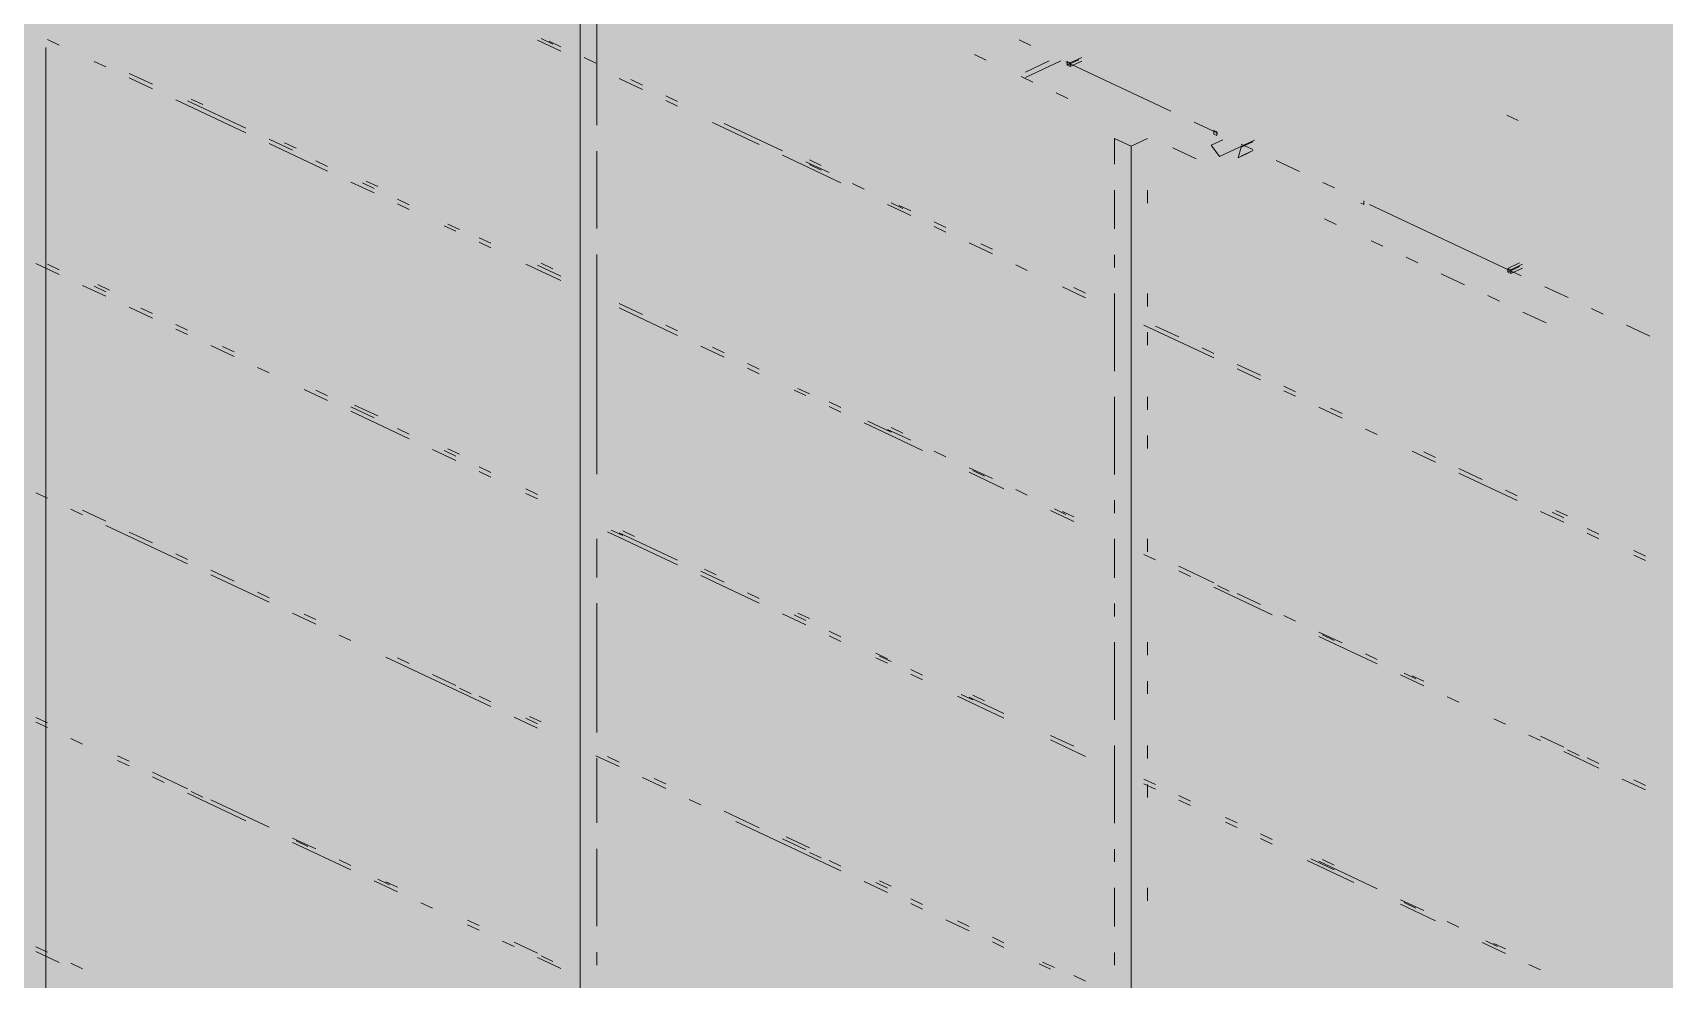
# Paper-space layout '03 3D Building and Roof' of a CAD drawing. Header units: millimetres. Extents: x 5 to 415, y 5 to 292.
# Drawn here: x 207.76 to 215.16, y 223 to 227.29 of the extents above; entities that cross this region are included whole.
import ezdxf

# ---------------------------------------------------------------- set-up
doc = ezdxf.new("R2010")
doc.units = ezdxf.units.MM
doc.layers.add('EXISTING', color=7, linetype='Continuous')
doc.layers.add('IMAGES', color=7, linetype='Continuous')

# ---------------------------------------------------------------- blocks, each defined once
blk = doc.blocks.new('SHEET_03')
at = {"layer": 'EXISTING', "color": 250, "lineweight": 9}
for p, q in [((210.242, 227.9501), (210.242, 211.2986)), ((210.317, 226.8713), (210.317, 227.8681)), ((207.8245, 227.2601), (207.8775, 227.2352)), ((210.0482, 227.2568), (210.1541, 227.2071)), ((210.0648, 227.2647), (210.1178, 227.2398)), ((210.1011, 227.2528), (210.1541, 227.2279)), ((212.2875, 227.2339), (212.2345, 227.2588)), ((207.8166, 222.182), (207.8166, 227.2244)), ((210.26, 227.1782), (210.3129, 227.1534)), ((212.0851, 227.167), (212.0321, 227.1919)), ((212.4656, 227.1544), (212.5185, 227.1793)), ((208.0363, 227.1606), (208.0892, 227.1358)), ((208.1951, 227.1069), (208.301, 227.0572)), ((212.2639, 227.1129), (212.3705, 227.163)), ((212.2639, 227.0879), (212.4238, 227.163)), ((212.9237, 226.9352), (212.4466, 227.1592)), ((212.4523, 227.1441), (212.5051, 227.1689)), ((212.4523, 227.1607), (212.4523, 227.1441)), ((212.4656, 227.1544), (212.4523, 227.1607)), ((212.4523, 227.1441), (212.4656, 227.1378)), ((212.4656, 227.1378), (212.5185, 227.1626)), ((212.4656, 227.1378), (212.4656, 227.1544)), ((208.1951, 227.0861), (208.301, 227.0364)), ((210.4188, 227.0828), (210.5247, 227.0331)), ((210.4717, 227.0788), (210.5247, 227.054)), ((212.2968, 227.0676), (212.2439, 227.0925)), ((208.4069, 226.9866), (208.7246, 226.8375)), ((208.4598, 226.9826), (208.7246, 226.8583)), ((208.5295, 226.9656), (208.4765, 226.9904)), ((210.6306, 227.0042), (210.6835, 226.9794)), ((210.6306, 226.9834), (210.6835, 226.9586)), ((212.4557, 226.993), (212.4027, 227.0179)), ((210.8423, 226.884), (211.0541, 226.7846)), ((210.8953, 226.88), (211.16, 226.7557)), ((213.1358, 226.8357), (213.0297, 226.8855)), ((214.4477, 226.917), (214.5006, 226.8922)), ((208.8305, 226.8086), (208.9363, 226.7589)), ((212.6673, 226.8115), (212.7424, 226.7763)), ((212.6673, 226.6942), (212.6673, 226.8115)), ((212.7424, 226.7763), (212.8174, 226.8115)), ((213.1067, 226.7805), (213.1599, 226.8055)), ((213.1191, 226.8477), (213.1191, 226.831)), ((213.1324, 226.8414), (213.1191, 226.8477)), ((213.1191, 226.831), (213.1324, 226.8248)), ((213.1324, 226.8248), (213.1324, 226.8414)), ((213.1442, 226.7289), (213.3036, 226.8037)), ((208.8305, 226.7878), (209.0952, 226.6635)), ((208.953, 226.7667), (208.9001, 226.7916)), ((210.317, 226.4023), (210.317, 226.7541)), ((211.16, 226.7349), (211.4247, 226.6106)), ((212.7424, 226.7763), (212.7424, 210.1248)), ((213.0381, 226.7196), (212.9322, 226.7693)), ((213.1067, 226.7805), (213.1442, 226.7289)), ((213.2281, 226.7235), (213.2424, 226.7719)), ((213.2281, 226.7235), (213.2812, 226.7485)), ((213.2948, 226.761), (213.2418, 226.7859)), ((213.2956, 226.7968), (213.2424, 226.7719)), ((213.2437, 226.7321), (213.2968, 226.757)), ((209.0422, 226.7092), (209.0952, 226.6843)), ((211.2659, 226.706), (211.3718, 226.6563)), ((211.3355, 226.6889), (211.2826, 226.7138)), ((211.2826, 226.693), (211.3355, 226.6681)), ((213.5069, 226.6614), (213.4009, 226.7112)), ((209.2011, 226.6138), (209.307, 226.5641)), ((209.254, 226.6098), (209.307, 226.5849)), ((209.3236, 226.5927), (209.2707, 226.6176)), ((211.4777, 226.6065), (211.5306, 226.5817)), ((213.6659, 226.5868), (213.6129, 226.6117)), ((209.4128, 226.5352), (209.4658, 226.5103)), ((209.4128, 226.5144), (209.4658, 226.4895)), ((211.6365, 226.5112), (211.7424, 226.4615)), ((211.6532, 226.519), (211.7061, 226.4941)), ((211.6894, 226.5071), (211.7424, 226.4823)), ((212.6673, 226.4011), (212.6673, 226.577)), ((212.8174, 226.5183), (212.8174, 226.577)), ((213.7858, 226.518), (213.7992, 226.5117)), ((213.7992, 226.5117), (213.7992, 226.5284)), ((214.5142, 226.1885), (213.825, 226.5121)), ((211.8483, 226.4326), (211.9012, 226.4077)), ((213.6734, 226.4214), (213.6204, 226.4462)), ((209.6246, 226.415), (209.6776, 226.3901)), ((209.6413, 226.4228), (209.6942, 226.3979)), ((209.7835, 226.3612), (209.8364, 226.3364)), ((211.8483, 226.4117), (211.9012, 226.3869)), ((209.7835, 226.3404), (209.8364, 226.3155)), ((210.317, 225.2883), (210.317, 226.285)), ((212.0071, 226.3372), (212.113, 226.2875)), ((212.0601, 226.3331), (212.113, 226.3083)), ((212.6673, 226.2252), (212.6673, 226.2838)), ((213.8852, 226.3219), (213.8322, 226.3468)), ((207.7716, 226.2442), (207.8775, 226.1945)), ((207.8245, 226.2402), (207.8775, 226.2153)), ((209.9952, 226.241), (210.1541, 226.1664)), ((210.0482, 226.2369), (210.1541, 226.1872)), ((210.1178, 226.2199), (210.0648, 226.2448)), ((212.2189, 226.2377), (212.2718, 226.2129)), ((214.044, 226.2474), (213.9911, 226.2722)), ((214.5054, 226.2464), (214.4526, 226.2216)), ((214.4526, 226.205), (214.5054, 226.2298)), ((214.4526, 226.2216), (214.4526, 226.205)), ((214.4659, 226.2154), (214.4526, 226.2216)), ((214.4659, 226.2154), (214.5188, 226.2402)), ((214.4659, 226.1987), (214.5188, 226.2235)), ((214.4659, 226.1987), (214.4659, 226.2154)), ((207.9833, 226.1448), (208.0892, 226.0951)), ((208.0363, 226.1407), (208.0892, 226.1159)), ((208.1059, 226.1237), (208.053, 226.1486)), ((212.4307, 226.1383), (212.5366, 226.0886)), ((212.4836, 226.1343), (212.5366, 226.1094)), ((214.2558, 226.1479), (214.1499, 226.1977)), ((214.4526, 226.205), (214.4659, 226.1987)), ((214.7263, 226.089), (214.6202, 226.1388)), ((210.4188, 226.0629), (210.5247, 226.0132)), ((212.6673, 225.7561), (212.6673, 226.1079)), ((212.8174, 226.0493), (212.8174, 226.1079)), ((214.4146, 226.0734), (214.3617, 226.0982)), ((208.1951, 226.0454), (208.301, 225.9956)), ((208.2481, 226.0413), (208.301, 226.0165)), ((210.4188, 226.0421), (210.6835, 225.9178)), ((214.6264, 225.974), (214.5205, 226.0237)), ((214.8853, 226.0143), (214.8323, 226.0392)), ((208.4069, 225.9667), (208.4598, 225.9419)), ((208.4069, 225.9459), (208.4598, 225.9211)), ((210.6306, 225.9635), (210.6835, 225.9387)), ((212.8013, 225.9643), (213.1189, 225.8152)), ((212.8174, 225.8734), (212.8174, 225.932)), ((212.8542, 225.9603), (212.9601, 225.9106)), ((215.0974, 225.9148), (214.9914, 225.9645)), ((208.5657, 225.8714), (208.6716, 225.8216)), ((208.6187, 225.8673), (208.6716, 225.8425)), ((210.7894, 225.8681), (210.8953, 225.8184)), ((210.8423, 225.8641), (210.8953, 225.8392)), ((213.066, 225.8609), (213.1189, 225.836)), ((208.7775, 225.7719), (208.8305, 225.7471)), ((211.0012, 225.7895), (211.0541, 225.7647)), ((211.0012, 225.7687), (211.0541, 225.7439)), ((213.2248, 225.7863), (213.3307, 225.7366)), ((213.2248, 225.7655), (213.3307, 225.7158)), ((208.9893, 225.6725), (209.0952, 225.6228)), ((209.0422, 225.6685), (209.0952, 225.6436)), ((211.2129, 225.6693), (211.2659, 225.6444)), ((211.2296, 225.6771), (211.2826, 225.6523)), ((211.3718, 225.6155), (211.4247, 225.5907)), ((212.6673, 225.2871), (212.6673, 225.6389)), ((212.8174, 225.5802), (212.8174, 225.6389)), ((213.4366, 225.6869), (213.4896, 225.662)), ((213.4366, 225.6661), (213.4896, 225.6412)), ((209.2011, 225.5939), (209.307, 225.5442)), ((209.2011, 225.5731), (209.4658, 225.4488)), ((209.3236, 225.552), (209.2177, 225.6017)), ((211.3718, 225.5947), (211.4247, 225.5699)), ((213.5954, 225.5915), (213.7013, 225.5418)), ((213.6484, 225.5875), (213.7013, 225.5626)), ((209.4128, 225.4945), (209.4658, 225.4696)), ((211.5306, 225.5202), (211.7953, 225.3959)), ((211.5473, 225.528), (211.6532, 225.4783)), ((211.6365, 225.4913), (211.7424, 225.4415)), ((211.7061, 225.4742), (211.6532, 225.4991)), ((213.8072, 225.4921), (213.8602, 225.4672)), ((209.5717, 225.3991), (209.6776, 225.3494)), ((209.6246, 225.3951), (209.6776, 225.3702)), ((209.6942, 225.378), (209.6413, 225.4029)), ((212.8174, 225.4043), (212.8174, 225.463)), ((214.019, 225.3927), (214.1249, 225.3429)), ((209.7835, 225.3205), (209.8364, 225.2956)), ((211.8483, 225.3918), (211.9012, 225.367)), ((214.0719, 225.3886), (214.1249, 225.3638)), ((209.7835, 225.2997), (209.8364, 225.2748)), ((212.0071, 225.3173), (212.113, 225.2676)), ((212.0071, 225.2965), (212.1659, 225.2219)), ((212.0238, 225.3043), (212.0767, 225.2794)), ((214.2308, 225.314), (214.3367, 225.2643)), ((214.2308, 225.2932), (214.4955, 225.1689)), ((207.7716, 225.2035), (207.8245, 225.1786)), ((209.9952, 225.2211), (210.0482, 225.1962)), ((209.9952, 225.2003), (210.0482, 225.1754)), ((212.2189, 225.2178), (212.2718, 225.193)), ((214.4425, 225.2146), (214.4955, 225.1898)), ((207.9304, 225.1289), (207.9833, 225.1041)), ((207.9833, 225.1249), (208.0892, 225.0752)), ((212.3777, 225.1225), (212.4836, 225.0727)), ((212.3944, 225.1303), (212.4473, 225.1054)), ((212.4307, 225.1184), (212.4836, 225.0936)), ((212.6673, 225.1112), (212.6673, 225.1698)), ((214.6014, 225.1192), (214.7073, 225.0695)), ((214.6543, 225.1152), (214.7073, 225.0903)), ((214.7239, 225.0982), (214.671, 225.123)), ((208.0892, 225.0543), (208.4598, 224.8804)), ((208.1951, 225.0254), (208.301, 224.9757)), ((210.3658, 225.0263), (210.6835, 224.8771)), ((210.3825, 225.0341), (210.4355, 225.0092)), ((210.4188, 225.0222), (210.6835, 224.8979)), ((210.4884, 225.0052), (210.4355, 225.03)), ((214.8132, 225.0406), (214.8661, 225.0158)), ((210.317, 224.8192), (210.317, 224.9951)), ((212.6673, 224.818), (212.6673, 224.9939)), ((212.8174, 224.9353), (212.8174, 224.9939)), ((214.8132, 225.0198), (214.8661, 224.995)), ((208.4069, 224.926), (208.4598, 224.9012)), ((212.8013, 224.9236), (212.8542, 224.8988)), ((215.0249, 224.9412), (215.0779, 224.9163)), ((215.0249, 224.9204), (215.0779, 224.8955)), ((208.5657, 224.8515), (208.6716, 224.8017)), ((208.5657, 224.8306), (208.8305, 224.7064)), ((210.7894, 224.8482), (210.8953, 224.7985)), ((210.7894, 224.8274), (211.0541, 224.7031)), ((210.859, 224.8312), (210.8061, 224.8561)), ((212.9601, 224.8699), (213.1189, 224.7953)), ((212.9601, 224.849), (213.0131, 224.8242)), ((208.7775, 224.752), (208.8305, 224.7272)), ((211.0012, 224.7488), (211.0541, 224.724)), ((213.1189, 224.7745), (213.3837, 224.6502)), ((213.1356, 224.7823), (213.1886, 224.7574)), ((213.2248, 224.7456), (213.3307, 224.6959)), ((208.9363, 224.6566), (209.0422, 224.6069)), ((208.9893, 224.6526), (209.0422, 224.6278)), ((210.317, 224.1156), (210.317, 224.702)), ((211.16, 224.6534), (211.2659, 224.6037)), ((211.2826, 224.6324), (211.2296, 224.6572)), ((212.6673, 224.6421), (212.6673, 224.7007)), ((211.2129, 224.6494), (211.2659, 224.6245)), ((213.4366, 224.6462), (213.4896, 224.6213)), ((209.1481, 224.5572), (209.2011, 224.5324)), ((211.3718, 224.5748), (211.4247, 224.55)), ((211.3718, 224.554), (211.4247, 224.5291)), ((212.6673, 224.1731), (212.6673, 224.5248)), ((212.8174, 224.4662), (212.8174, 224.5248)), ((213.5954, 224.5716), (213.7013, 224.5219)), ((213.5954, 224.5508), (213.8602, 224.4265)), ((213.6121, 224.5586), (213.6651, 224.5337)), ((209.3599, 224.4578), (209.8364, 224.2341)), ((209.4128, 224.4538), (209.4658, 224.4289)), ((211.5836, 224.4754), (211.6365, 224.4505)), ((211.5836, 224.4546), (211.6365, 224.4297)), ((211.6002, 224.4624), (211.6532, 224.4375)), ((213.8072, 224.4722), (213.8602, 224.4473)), ((209.5717, 224.3792), (209.6776, 224.3295)), ((211.7424, 224.4008), (211.7953, 224.376)), ((211.7424, 224.38), (211.7953, 224.3552)), ((213.9661, 224.3768), (214.0719, 224.3271)), ((213.9827, 224.3846), (214.0357, 224.3598)), ((214.019, 224.3727), (214.0719, 224.3479)), ((209.6942, 224.3165), (209.7472, 224.2916)), ((211.9708, 224.2884), (212.0238, 224.2636)), ((212.0767, 224.2595), (212.0238, 224.2844)), ((212.8174, 224.2903), (212.8174, 224.349)), ((209.7835, 224.2798), (209.8364, 224.2549)), ((211.9542, 224.2806), (212.1659, 224.1812)), ((212.0071, 224.2765), (212.1659, 224.202)), ((214.1778, 224.2774), (214.2308, 224.2525)), ((207.7716, 224.1836), (207.8245, 224.1587)), ((207.7716, 224.1628), (207.8245, 224.1379)), ((209.9423, 224.1844), (210.0482, 224.1347)), ((209.9952, 224.1803), (210.0482, 224.1555)), ((210.0648, 224.1633), (210.0119, 224.1882)), ((214.3896, 224.1779), (214.4425, 224.1531)), ((207.9304, 224.0882), (207.9833, 224.0633)), ((212.3777, 224.1026), (212.4836, 224.0528)), ((212.3777, 224.0817), (212.5366, 224.0072)), ((214.5484, 224.1034), (214.6014, 224.0785)), ((214.6014, 224.0993), (214.7073, 224.0496)), ((208.1422, 224.0096), (208.1951, 223.9847)), ((208.1422, 223.9888), (208.1951, 223.9639)), ((210.3129, 224.0104), (210.4188, 223.9607)), ((210.317, 223.7052), (210.317, 223.9984)), ((210.3658, 224.0064), (210.4188, 223.9815)), ((212.6673, 223.704), (212.6673, 224.0558)), ((212.8174, 223.9972), (212.8174, 224.0558)), ((214.7073, 224.0288), (214.8661, 223.9542)), ((214.7239, 224.0366), (214.7769, 224.0118)), ((214.8132, 223.9999), (214.8661, 223.9751)), ((208.301, 223.935), (208.4598, 223.8604)), ((208.301, 223.9142), (208.354, 223.8893)), ((210.5247, 223.911), (210.6306, 223.8613)), ((208.4598, 223.8396), (208.7246, 223.7154)), ((208.4765, 223.8475), (208.5295, 223.8226)), ((210.5776, 223.9069), (210.6306, 223.8821)), ((212.8013, 223.9037), (212.8542, 223.8789)), ((212.8013, 223.8829), (212.8542, 223.858)), ((212.8174, 223.8213), (212.8174, 223.8799)), ((214.972, 223.9045), (215.0779, 223.8548)), ((215.0249, 223.9005), (215.0779, 223.8756)), ((208.5657, 223.8107), (208.8305, 223.6865)), ((210.7364, 223.8116), (210.7894, 223.7867)), ((212.9601, 223.8291), (213.0131, 223.8043)), ((212.9601, 223.8083), (213.0131, 223.7835)), ((210.8953, 223.7578), (211.0541, 223.6832)), ((210.9482, 223.7121), (211.4247, 223.4884)), ((213.1719, 223.7297), (213.2248, 223.7049)), ((213.1719, 223.7089), (213.2248, 223.684)), ((208.9363, 223.6367), (209.0422, 223.587)), ((208.9363, 223.6159), (209.2011, 223.4916)), ((208.953, 223.6238), (209.006, 223.5989)), ((211.16, 223.6335), (211.2659, 223.5838)), ((211.2826, 223.5916), (211.1767, 223.6413)), ((213.3307, 223.6551), (213.3837, 223.6303)), ((213.3307, 223.6343), (213.3837, 223.6095)), ((210.317, 223.2362), (210.317, 223.5879)), ((211.2826, 223.5708), (211.3355, 223.546)), ((212.6673, 223.5281), (212.6673, 223.5867)), ((213.5592, 223.5427), (213.6651, 223.493)), ((209.1481, 223.5373), (209.2011, 223.5125)), ((211.3718, 223.5341), (211.4247, 223.5092)), ((213.5425, 223.5349), (213.7543, 223.4355)), ((213.5954, 223.5309), (213.8602, 223.4066)), ((213.6651, 223.5138), (213.6121, 223.5387)), ((209.307, 223.4419), (209.4128, 223.3922)), ((209.3236, 223.4498), (209.3766, 223.4249)), ((209.3599, 223.4379), (209.4128, 223.413)), ((211.5306, 223.4387), (211.6365, 223.389)), ((211.5836, 223.4347), (211.6365, 223.4098)), ((211.6532, 223.4176), (211.6002, 223.4425)), ((212.6673, 223.2349), (212.6673, 223.4108)), ((212.8174, 223.3522), (212.8174, 223.4108)), ((209.5187, 223.3425), (209.5717, 223.3177)), ((211.7424, 223.3601), (211.7953, 223.3352)), ((211.7424, 223.3393), (211.7953, 223.3144)), ((213.9661, 223.3569), (214.0719, 223.3072)), ((213.9661, 223.3361), (214.1249, 223.2615)), ((213.9827, 223.3439), (214.0357, 223.319)), ((209.7305, 223.2639), (209.7835, 223.239)), ((211.9012, 223.2647), (212.0071, 223.215)), ((211.9542, 223.2607), (212.0071, 223.2358)), ((214.1778, 223.2575), (214.2308, 223.2326)), ((209.7305, 223.2431), (209.7835, 223.2182)), ((212.113, 223.1861), (212.1659, 223.1613)), ((207.7716, 223.1429), (207.8245, 223.118)), ((207.7716, 223.122), (207.8775, 223.0723)), ((209.8893, 223.1685), (209.9423, 223.1437)), ((209.9423, 223.1645), (210.0482, 223.1148)), ((210.0648, 223.1018), (210.1178, 223.0769)), ((210.317, 223.0603), (210.317, 223.1189)), ((212.113, 223.1653), (212.1659, 223.1404)), ((212.6673, 223.059), (212.6673, 223.1177)), ((214.3367, 223.1621), (214.4425, 223.1124)), ((214.3533, 223.1699), (214.4063, 223.145)), ((214.3896, 223.158), (214.4425, 223.1332)), ((207.9304, 223.0683), (207.9833, 223.0434)), ((210.0482, 223.094), (210.1541, 223.0442)), ((212.3248, 223.0659), (212.3777, 223.041)), ((212.3414, 223.0737), (212.3944, 223.0488)), ((214.5484, 223.0627), (214.6014, 223.0378)), ((212.4836, 223.0121), (212.5366, 222.9873))]:
    blk.add_line(p, q, dxfattribs=at)
at = {"layer": 'IMAGES', "color": 7}
for points in [[(207.6607, 226.5), (207.8273, 226.5), (207.6607, 228.1667), (207.8273, 228.1667)], [(207.8273, 227.1667), (207.9939, 227.1667), (207.8273, 228), (207.9939, 228)], [(210.3268, 227.1667), (210.4935, 227.1667), (210.3268, 227.6667), (210.4935, 227.6667)], [(211.6599, 227.1667), (211.8266, 227.1667), (211.6599, 227.5), (211.8266, 227.5)], [(211.8266, 227.1667), (211.9932, 227.1667), (211.8266, 227.5), (211.9932, 227.5)], [(207.9939, 227.1667), (209.6603, 227.1667), (207.9939, 227.3333), (209.6603, 227.3333)], [(209.6603, 227.1667), (209.8269, 227.1667), (209.6603, 227.3333), (209.8269, 227.3333)], [(209.8269, 227.1667), (209.9936, 227.1667), (209.8269, 227.3333), (209.9936, 227.3333)], [(209.9936, 227), (210.1602, 227), (209.9936, 227.3333), (210.1602, 227.3333)], [(210.1602, 227.1667), (210.3268, 227.1667), (210.1602, 227.3333), (210.3268, 227.3333)], [(210.4935, 227.1667), (211.6599, 227.1667), (210.4935, 227.3333), (211.6599, 227.3333)], [(211.9932, 227.1667), (212.1598, 227.1667), (211.9932, 227.3333), (212.1598, 227.3333)], [(212.1598, 227.1667), (212.4931, 227.1667), (212.1598, 227.3333), (212.4931, 227.3333)], [(212.4931, 227.1667), (212.6597, 227.1667), (212.4931, 227.3333), (212.6597, 227.3333)], [(212.6597, 227.1667), (213.3263, 227.1667), (212.6597, 227.3333), (213.3263, 227.3333)], [(213.3263, 227.1667), (213.4929, 227.1667), (213.3263, 227.3333), (213.4929, 227.3333)], [(213.4929, 227.1667), (213.6595, 227.1667), (213.4929, 227.3333), (213.6595, 227.3333)], [(213.6595, 227.1667), (213.8262, 227.1667), (213.6595, 227.3333), (213.8262, 227.3333)], [(213.8262, 227.1667), (214.4927, 227.1667), (213.8262, 227.3333), (214.4927, 227.3333)], [(214.4927, 227.1667), (214.6594, 227.1667), (214.4927, 227.3333), (214.6594, 227.3333)], [(214.6594, 227.1667), (214.9926, 227.1667), (214.6594, 227.3333), (214.9926, 227.3333)], [(214.9926, 227.1667), (215.1593, 227.1667), (214.9926, 227.3333), (215.1593, 227.3333)], [(215.1593, 227.1667), (215.4925, 227.1667), (215.1593, 227.3333), (215.4925, 227.3333)], [(207.8273, 227), (208.1606, 227), (207.8273, 227.1667), (208.1606, 227.1667)], [(208.1606, 227), (208.3272, 227), (208.1606, 227.1667), (208.3272, 227.1667)], [(208.3272, 227), (209.9936, 227), (208.3272, 227.1667), (209.9936, 227.1667)], [(210.1602, 227), (210.4935, 227), (210.1602, 227.1667), (210.4935, 227.1667)], [(210.4935, 227), (210.6601, 227), (210.4935, 227.1667), (210.6601, 227.1667)], [(210.6601, 227), (211.9932, 227), (210.6601, 227.1667), (211.9932, 227.1667)], [(211.9932, 227), (212.3265, 227), (211.9932, 227.1667), (212.3265, 227.1667)], [(212.3265, 227), (212.4931, 227), (212.3265, 227.1667), (212.4931, 227.1667)], [(212.4931, 227), (212.6597, 227), (212.4931, 227.1667), (212.6597, 227.1667)], [(212.6597, 227), (212.8264, 227), (212.6597, 227.1667), (212.8264, 227.1667)], [(212.8264, 227), (212.993, 227), (212.8264, 227.1667), (212.993, 227.1667)], [(212.993, 227), (213.8262, 227), (212.993, 227.1667), (213.8262, 227.1667)], [(213.8262, 227), (213.9928, 227), (213.8262, 227.1667), (213.9928, 227.1667)], [(213.9928, 227), (214.1595, 227), (213.9928, 227.1667), (214.1595, 227.1667)], [(214.1595, 227), (214.826, 227), (214.1595, 227.1667), (214.826, 227.1667)], [(214.826, 227), (214.9926, 227), (214.826, 227.1667), (214.9926, 227.1667)], [(214.9926, 227), (215.3259, 227), (214.9926, 227.1667), (215.3259, 227.1667)], [(207.8273, 226.3333), (207.9939, 226.3333), (207.8273, 227), (207.9939, 227)], [(207.9939, 226.8333), (208.1606, 226.8333), (207.9939, 227), (208.1606, 227)], [(208.1606, 226.8333), (208.4938, 226.8333), (208.1606, 227), (208.4938, 227)], [(208.4938, 226.8333), (208.6605, 226.8333), (208.4938, 227), (208.6605, 227)], [(208.6605, 226.8333), (208.8271, 226.8333), (208.6605, 227), (208.8271, 227)], [(208.8271, 226.8333), (210.1602, 226.8333), (208.8271, 227), (210.1602, 227)], [(210.1602, 226.8333), (210.6601, 226.8333), (210.1602, 227), (210.6601, 227)], [(210.6601, 226.8333), (210.9934, 226.8333), (210.6601, 227), (210.9934, 227)], [(210.9934, 226.8333), (212.3265, 226.8333), (210.9934, 227), (212.3265, 227)], [(212.3265, 226.8333), (212.993, 226.8333), (212.3265, 227), (212.993, 227)], [(212.993, 226.8333), (213.1596, 226.8333), (212.993, 227), (213.1596, 227)], [(213.1596, 226.8333), (213.3263, 226.8333), (213.1596, 227), (213.3263, 227)], [(213.3263, 226.8333), (213.6595, 226.8333), (213.3263, 227), (213.6595, 227)], [(213.6595, 226.8333), (213.9928, 226.8333), (213.6595, 227), (213.9928, 227)], [(213.9928, 226.8333), (214.1595, 226.8333), (213.9928, 227), (214.1595, 227)], [(214.1595, 226.8333), (214.3261, 226.8333), (214.1595, 227), (214.3261, 227)], [(214.3261, 226.8333), (214.4927, 226.8333), (214.3261, 227), (214.4927, 227)], [(214.4927, 226.8333), (214.6594, 226.8333), (214.4927, 227), (214.6594, 227)], [(214.6594, 226.8333), (214.826, 226.8333), (214.6594, 227), (214.826, 227)], [(214.826, 226.8333), (215.1593, 226.8333), (214.826, 227), (215.1593, 227)], [(215.1593, 226.8333), (215.3259, 226.8333), (215.1593, 227), (215.3259, 227)], [(207.9939, 226.6667), (208.4938, 226.6667), (207.9939, 226.8333), (208.4938, 226.8333)], [(208.4938, 226.6667), (208.6605, 226.6667), (208.4938, 226.8333), (208.6605, 226.8333)], [(208.6605, 226.6667), (208.9938, 226.6667), (208.6605, 226.8333), (208.9938, 226.8333)], [(208.9938, 226.6667), (209.1604, 226.6667), (208.9938, 226.8333), (209.1604, 226.8333)], [(209.1604, 226.6667), (210.1602, 226.6667), (209.1604, 226.8333), (210.1602, 226.8333)], [(210.1602, 226.1667), (210.3268, 226.1667), (210.1602, 226.8333), (210.3268, 226.8333)], [(210.3268, 226.1667), (210.4935, 226.1667), (210.3268, 226.8333), (210.4935, 226.8333)], [(210.4935, 226.6667), (210.8267, 226.6667), (210.4935, 226.8333), (210.8267, 226.8333)], [(210.8267, 226.6667), (210.9934, 226.6667), (210.8267, 226.8333), (210.9934, 226.8333)], [(210.9934, 226.6667), (211.16, 226.6667), (210.9934, 226.8333), (211.16, 226.8333)], [(211.16, 226.5), (211.3266, 226.5), (211.16, 226.8333), (211.3266, 226.8333)], [(211.3266, 226.6667), (212.4931, 226.6667), (211.3266, 226.8333), (212.4931, 226.8333)], [(212.4931, 226.1667), (212.6597, 226.1667), (212.4931, 226.8333), (212.6597, 226.8333)], [(212.6597, 223.8333), (212.8264, 223.8333), (212.6597, 226.8333), (212.8264, 226.8333)], [(212.8264, 226.6667), (212.993, 226.6667), (212.8264, 226.8333), (212.993, 226.8333)], [(212.993, 226.6667), (213.1596, 226.6667), (212.993, 226.8333), (213.1596, 226.8333)], [(213.1596, 226.6667), (213.3263, 226.6667), (213.1596, 226.8333), (213.3263, 226.8333)], [(213.3263, 226.6667), (213.4929, 226.6667), (213.3263, 226.8333), (213.4929, 226.8333)], [(213.4929, 226.6667), (213.6595, 226.6667), (213.4929, 226.8333), (213.6595, 226.8333)], [(213.6595, 226.6667), (213.9928, 226.6667), (213.6595, 226.8333), (213.9928, 226.8333)], [(213.9928, 226.6667), (214.3261, 226.6667), (213.9928, 226.8333), (214.3261, 226.8333)], [(214.3261, 226.6667), (214.4927, 226.6667), (214.3261, 226.8333), (214.4927, 226.8333)], [(214.4927, 226.6667), (214.6594, 226.6667), (214.4927, 226.8333), (214.6594, 226.8333)], [(214.6594, 226.6667), (214.826, 226.6667), (214.6594, 226.8333), (214.826, 226.8333)], [(214.826, 226.6667), (214.9926, 226.6667), (214.826, 226.8333), (214.9926, 226.8333)], [(214.9926, 226.6667), (215.3259, 226.6667), (214.9926, 226.8333), (215.3259, 226.8333)], [(207.9939, 226.5), (208.9938, 226.5), (207.9939, 226.6667), (208.9938, 226.6667)], [(208.9938, 226.5), (209.327, 226.5), (208.9938, 226.6667), (209.327, 226.6667)], [(209.327, 226.5), (209.4937, 226.5), (209.327, 226.6667), (209.4937, 226.6667)], [(209.4937, 226.5), (210.1602, 226.5), (209.4937, 226.6667), (210.1602, 226.6667)], [(210.4935, 226.5), (211.16, 226.5), (210.4935, 226.6667), (211.16, 226.6667)], [(211.3266, 226.5), (211.4933, 226.5), (211.3266, 226.6667), (211.4933, 226.6667)], [(211.4933, 226.5), (211.6599, 226.5), (211.4933, 226.6667), (211.6599, 226.6667)], [(211.6599, 226.5), (212.4931, 226.5), (211.6599, 226.6667), (212.4931, 226.6667)], [(212.8264, 226.3333), (212.993, 226.3333), (212.8264, 226.6667), (212.993, 226.6667)], [(212.993, 226.5), (213.6595, 226.5), (212.993, 226.6667), (213.6595, 226.6667)], [(213.6595, 226.5), (213.8262, 226.5), (213.6595, 226.6667), (213.8262, 226.6667)], [(213.8262, 226.5), (213.9928, 226.5), (213.8262, 226.6667), (213.9928, 226.6667)], [(213.9928, 226.5), (214.6594, 226.5), (213.9928, 226.6667), (214.6594, 226.6667)], [(214.6594, 226.5), (214.826, 226.5), (214.6594, 226.6667), (214.826, 226.6667)], [(214.826, 226.5), (214.9926, 226.5), (214.826, 226.6667), (214.9926, 226.6667)], [(214.9926, 226.5), (215.3259, 226.5), (214.9926, 226.6667), (215.3259, 226.6667)], [(207.6607, 226.1667), (207.8273, 226.1667), (207.6607, 226.5), (207.8273, 226.5)], [(207.9939, 226.3333), (209.1604, 226.3333), (207.9939, 226.5), (209.1604, 226.5)], [(209.1604, 226.3333), (209.327, 226.3333), (209.1604, 226.5), (209.327, 226.5)], [(209.327, 226.3333), (209.4937, 226.3333), (209.327, 226.5), (209.4937, 226.5)], [(209.4937, 226.3333), (209.8269, 226.3333), (209.4937, 226.5), (209.8269, 226.5)], [(209.8269, 226.3333), (210.1602, 226.3333), (209.8269, 226.5), (210.1602, 226.5)], [(210.4935, 226.3333), (211.4933, 226.3333), (210.4935, 226.5), (211.4933, 226.5)], [(211.4933, 226.3333), (211.9932, 226.3333), (211.4933, 226.5), (211.9932, 226.5)], [(211.9932, 226.3333), (212.4931, 226.3333), (211.9932, 226.5), (212.4931, 226.5)], [(212.993, 226.3333), (213.4929, 226.3333), (212.993, 226.5), (213.4929, 226.5)], [(213.4929, 226.3333), (213.6595, 226.3333), (213.4929, 226.5), (213.6595, 226.5)], [(213.6595, 226.3333), (213.9928, 226.3333), (213.6595, 226.5), (213.9928, 226.5)], [(213.9928, 226.3333), (214.1595, 226.3333), (213.9928, 226.5), (214.1595, 226.5)], [(214.1595, 226.3333), (214.3261, 226.3333), (214.1595, 226.5), (214.3261, 226.5)], [(214.3261, 226.3333), (214.9926, 226.3333), (214.3261, 226.5), (214.9926, 226.5)], [(214.9926, 226.3333), (215.3259, 226.3333), (214.9926, 226.5), (215.3259, 226.5)], [(207.8273, 226.1667), (207.9939, 226.1667), (207.8273, 226.3333), (207.9939, 226.3333)], [(207.9939, 226.1667), (209.6603, 226.1667), (207.9939, 226.3333), (209.6603, 226.3333)], [(209.6603, 226.1667), (209.8269, 226.1667), (209.6603, 226.3333), (209.8269, 226.3333)], [(209.8269, 226.1667), (210.1602, 226.1667), (209.8269, 226.3333), (210.1602, 226.3333)], [(210.4935, 226.1667), (211.8266, 226.1667), (210.4935, 226.3333), (211.8266, 226.3333)], [(211.8266, 226.1667), (211.9932, 226.1667), (211.8266, 226.3333), (211.9932, 226.3333)], [(211.9932, 226.1667), (212.1598, 226.1667), (211.9932, 226.3333), (212.1598, 226.3333)], [(212.1598, 226.1667), (212.3265, 226.1667), (212.1598, 226.3333), (212.3265, 226.3333)], [(212.3265, 226.1667), (212.4931, 226.1667), (212.3265, 226.3333), (212.4931, 226.3333)], [(212.8264, 226.1667), (212.993, 226.1667), (212.8264, 226.3333), (212.993, 226.3333)], [(212.993, 226.1667), (213.6595, 226.1667), (212.993, 226.3333), (213.6595, 226.3333)], [(213.6595, 226.1667), (214.1595, 226.1667), (213.6595, 226.3333), (214.1595, 226.3333)], [(214.1595, 226.1667), (214.3261, 226.1667), (214.1595, 226.3333), (214.3261, 226.3333)], [(214.3261, 226.1667), (214.4927, 226.1667), (214.3261, 226.3333), (214.4927, 226.3333)], [(214.4927, 226.1667), (214.6594, 226.1667), (214.4927, 226.3333), (214.6594, 226.3333)], [(214.6594, 226.1667), (214.826, 226.1667), (214.6594, 226.3333), (214.826, 226.3333)], [(214.826, 226.1667), (215.3259, 226.1667), (214.826, 226.3333), (215.3259, 226.3333)], [(207.6607, 226), (208.1606, 226), (207.6607, 226.1667), (208.1606, 226.1667)], [(208.1606, 226), (208.3272, 226), (208.1606, 226.1667), (208.3272, 226.1667)], [(208.3272, 226), (209.9936, 226), (208.3272, 226.1667), (209.9936, 226.1667)], [(209.9936, 226), (210.1602, 226), (209.9936, 226.1667), (210.1602, 226.1667)], [(210.1602, 226), (210.4935, 226), (210.1602, 226.1667), (210.4935, 226.1667)], [(210.4935, 226), (212.1598, 226), (210.4935, 226.1667), (212.1598, 226.1667)], [(212.1598, 226), (212.4931, 226), (212.1598, 226.1667), (212.4931, 226.1667)], [(212.4931, 226), (212.6597, 226), (212.4931, 226.1667), (212.6597, 226.1667)], [(212.8264, 225.1667), (212.993, 225.1667), (212.8264, 226.1667), (212.993, 226.1667)], [(212.993, 226), (213.9928, 226), (212.993, 226.1667), (213.9928, 226.1667)], [(213.9928, 226), (214.6594, 226), (213.9928, 226.1667), (214.6594, 226.1667)], [(214.6594, 226), (214.826, 226), (214.6594, 226.1667), (214.826, 226.1667)], [(214.826, 226), (214.9926, 226), (214.826, 226.1667), (214.9926, 226.1667)], [(214.9926, 226), (215.1593, 226), (214.9926, 226.1667), (215.1593, 226.1667)], [(215.1593, 226), (215.8258, 226), (215.1593, 226.1667), (215.8258, 226.1667)], [(207.6607, 225.3333), (207.8273, 225.3333), (207.6607, 226), (207.8273, 226)], [(207.8273, 225.1667), (207.9939, 225.1667), (207.8273, 226), (207.9939, 226)], [(207.9939, 225.8333), (208.1606, 225.8333), (207.9939, 226), (208.1606, 226)], [(208.1606, 225.8333), (208.6605, 225.8333), (208.1606, 226), (208.6605, 226)], [(208.6605, 225.8333), (210.1602, 225.8333), (208.6605, 226), (210.1602, 226)], [(210.1602, 225.8333), (210.6601, 225.8333), (210.1602, 226), (210.6601, 226)], [(210.6601, 225.6667), (210.8267, 225.6667), (210.6601, 226), (210.8267, 226)], [(210.8267, 225.8333), (212.4931, 225.8333), (210.8267, 226), (212.4931, 226)], [(212.4931, 225.1667), (212.6597, 225.1667), (212.4931, 226), (212.6597, 226)], [(212.993, 225.6667), (213.1596, 225.6667), (212.993, 226), (213.1596, 226)], [(213.1596, 225.8333), (214.4927, 225.8333), (213.1596, 226), (214.4927, 226)], [(214.4927, 225.8333), (214.6594, 225.8333), (214.4927, 226), (214.6594, 226)], [(214.6594, 225.8333), (214.9926, 225.8333), (214.6594, 226), (214.9926, 226)], [(214.9926, 225.8333), (215.1593, 225.8333), (214.9926, 226), (215.1593, 226)], [(215.1593, 225.8333), (215.3259, 225.8333), (215.1593, 226), (215.3259, 226)], [(207.9939, 225.6667), (208.4938, 225.6667), (207.9939, 225.8333), (208.4938, 225.8333)], [(208.4938, 225.6667), (208.9938, 225.6667), (208.4938, 225.8333), (208.9938, 225.8333)], [(208.9938, 225.6667), (210.1602, 225.6667), (208.9938, 225.8333), (210.1602, 225.8333)], [(210.1602, 225.3333), (210.3268, 225.3333), (210.1602, 225.8333), (210.3268, 225.8333)], [(210.3268, 225.3333), (210.4935, 225.3333), (210.3268, 225.8333), (210.4935, 225.8333)], [(210.4935, 225.6667), (210.6601, 225.6667), (210.4935, 225.8333), (210.6601, 225.8333)], [(210.8267, 225.6667), (211.16, 225.6667), (210.8267, 225.8333), (211.16, 225.8333)], [(211.16, 225.6667), (212.4931, 225.6667), (211.16, 225.8333), (212.4931, 225.8333)], [(213.1596, 225.6667), (213.3263, 225.6667), (213.1596, 225.8333), (213.3263, 225.8333)], [(213.3263, 225.6667), (213.4929, 225.6667), (213.3263, 225.8333), (213.4929, 225.8333)], [(213.4929, 225.6667), (214.826, 225.6667), (213.4929, 225.8333), (214.826, 225.8333)], [(214.826, 225.6667), (214.9926, 225.6667), (214.826, 225.8333), (214.9926, 225.8333)], [(214.9926, 225.6667), (215.3259, 225.6667), (214.9926, 225.8333), (215.3259, 225.8333)], [(207.9939, 225.5), (208.8271, 225.5), (207.9939, 225.6667), (208.8271, 225.6667)], [(208.8271, 225.5), (208.9938, 225.5), (208.8271, 225.6667), (208.9938, 225.6667)], [(208.9938, 225.5), (209.327, 225.5), (208.9938, 225.6667), (209.327, 225.6667)], [(209.327, 225.5), (210.1602, 225.5), (209.327, 225.6667), (210.1602, 225.6667)], [(210.4935, 225.5), (210.9934, 225.5), (210.4935, 225.6667), (210.9934, 225.6667)], [(210.9934, 225.5), (211.3266, 225.5), (210.9934, 225.6667), (211.3266, 225.6667)], [(211.3266, 225.5), (211.4933, 225.5), (211.3266, 225.6667), (211.4933, 225.6667)], [(211.4933, 225.5), (211.6599, 225.5), (211.4933, 225.6667), (211.6599, 225.6667)], [(211.6599, 225.5), (212.4931, 225.5), (211.6599, 225.6667), (212.4931, 225.6667)], [(212.993, 225.5), (213.1596, 225.5), (212.993, 225.6667), (213.1596, 225.6667)], [(213.1596, 225.5), (213.8262, 225.5), (213.1596, 225.6667), (213.8262, 225.6667)], [(213.8262, 225.5), (214.9926, 225.5), (213.8262, 225.6667), (214.9926, 225.6667)], [(214.9926, 225.5), (215.1593, 225.5), (214.9926, 225.6667), (215.1593, 225.6667)], [(215.1593, 225.5), (215.4925, 225.5), (215.1593, 225.6667), (215.4925, 225.6667)], [(207.9939, 225.3333), (209.1604, 225.3333), (207.9939, 225.5), (209.1604, 225.5)], [(209.1604, 225.3333), (209.327, 225.3333), (209.1604, 225.5), (209.327, 225.5)], [(209.327, 225.3333), (209.4937, 225.3333), (209.327, 225.5), (209.4937, 225.5)], [(209.4937, 225.3333), (209.8269, 225.3333), (209.4937, 225.5), (209.8269, 225.5)], [(209.8269, 225.3333), (210.1602, 225.3333), (209.8269, 225.5), (210.1602, 225.5)], [(210.4935, 225.3333), (211.3266, 225.3333), (210.4935, 225.5), (211.3266, 225.5)], [(211.3266, 225.3333), (211.6599, 225.3333), (211.3266, 225.5), (211.6599, 225.5)], [(211.6599, 225.3333), (211.8266, 225.3333), (211.6599, 225.5), (211.8266, 225.5)], [(211.8266, 225.3333), (211.9932, 225.3333), (211.8266, 225.5), (211.9932, 225.5)], [(211.9932, 225.3333), (212.4931, 225.3333), (211.9932, 225.5), (212.4931, 225.5)], [(212.993, 225.3333), (213.4929, 225.3333), (212.993, 225.5), (213.4929, 225.5)], [(213.4929, 225.3333), (214.3261, 225.3333), (213.4929, 225.5), (214.3261, 225.5)], [(214.3261, 225.3333), (215.1593, 225.3333), (214.3261, 225.5), (215.1593, 225.5)], [(215.1593, 209), (215.3259, 209), (215.1593, 225.5), (215.3259, 225.5)], [(207.6607, 225.1667), (207.8273, 225.1667), (207.6607, 225.3333), (207.8273, 225.3333)], [(207.9939, 225.1667), (209.4937, 225.1667), (207.9939, 225.3333), (209.4937, 225.3333)], [(209.4937, 225.1667), (209.6603, 225.1667), (209.4937, 225.3333), (209.6603, 225.3333)], [(209.6603, 225.1667), (209.8269, 225.1667), (209.6603, 225.3333), (209.8269, 225.3333)], [(209.8269, 225.1667), (209.9936, 225.1667), (209.8269, 225.3333), (209.9936, 225.3333)], [(209.9936, 225.1667), (210.1602, 225.1667), (209.9936, 225.3333), (210.1602, 225.3333)], [(210.1602, 225.1667), (210.4935, 225.1667), (210.1602, 225.3333), (210.4935, 225.3333)], [(210.4935, 225.1667), (211.8266, 225.1667), (210.4935, 225.3333), (211.8266, 225.3333)], [(211.8266, 225.1667), (212.1598, 225.1667), (211.8266, 225.3333), (212.1598, 225.3333)], [(212.1598, 225.1667), (212.3265, 225.1667), (212.1598, 225.3333), (212.3265, 225.3333)], [(212.3265, 225.1667), (212.4931, 225.1667), (212.3265, 225.3333), (212.4931, 225.3333)], [(212.993, 225.1667), (213.9928, 225.1667), (212.993, 225.3333), (213.9928, 225.3333)], [(213.9928, 225.1667), (214.1595, 225.1667), (213.9928, 225.3333), (214.1595, 225.3333)], [(214.1595, 225.1667), (214.3261, 225.1667), (214.1595, 225.3333), (214.3261, 225.3333)], [(214.3261, 225), (214.4927, 225), (214.3261, 225.3333), (214.4927, 225.3333)], [(214.4927, 225.1667), (215.1593, 225.1667), (214.4927, 225.3333), (215.1593, 225.3333)], [(207.6607, 225), (208.1606, 225), (207.6607, 225.1667), (208.1606, 225.1667)], [(208.1606, 225), (209.9936, 225), (208.1606, 225.1667), (209.9936, 225.1667)], [(209.9936, 225), (210.1602, 225), (209.9936, 225.1667), (210.1602, 225.1667)], [(210.1602, 225), (210.3268, 225), (210.1602, 225.1667), (210.3268, 225.1667)], [(210.3268, 225), (210.4935, 225), (210.3268, 225.1667), (210.4935, 225.1667)], [(210.4935, 225), (212.1598, 225), (210.4935, 225.1667), (212.1598, 225.1667)], [(212.1598, 225), (212.6597, 225), (212.1598, 225.1667), (212.6597, 225.1667)], [(212.8264, 225), (212.993, 225), (212.8264, 225.1667), (212.993, 225.1667)], [(212.993, 225), (214.3261, 225), (212.993, 225.1667), (214.3261, 225.1667)], [(214.4927, 225), (214.826, 225), (214.4927, 225.1667), (214.826, 225.1667)], [(214.826, 225), (214.9926, 225), (214.826, 225.1667), (214.9926, 225.1667)], [(214.9926, 225), (215.1593, 225), (214.9926, 225.1667), (215.1593, 225.1667)], [(207.6607, 224.3333), (207.8273, 224.3333), (207.6607, 225), (207.8273, 225)], [(207.8273, 224.1667), (207.9939, 224.1667), (207.8273, 225), (207.9939, 225)], [(207.9939, 224.8333), (208.1606, 224.8333), (207.9939, 225), (208.1606, 225)], [(208.1606, 224.8333), (208.3272, 224.8333), (208.1606, 225), (208.3272, 225)], [(208.3272, 224.8333), (208.6605, 224.8333), (208.3272, 225), (208.6605, 225)], [(208.6605, 224.8333), (210.1602, 224.8333), (208.6605, 225), (210.1602, 225)], [(210.1602, 224.8333), (210.8267, 224.8333), (210.1602, 225), (210.8267, 225)], [(210.8267, 224.8333), (212.4931, 224.8333), (210.8267, 225), (212.4931, 225)], [(212.4931, 224.1667), (212.6597, 224.1667), (212.4931, 225), (212.6597, 225)], [(212.8264, 224.8333), (212.993, 224.8333), (212.8264, 225), (212.993, 225)], [(212.993, 224.8333), (214.6594, 224.8333), (212.993, 225), (214.6594, 225)], [(214.6594, 224.8333), (215.1593, 224.8333), (214.6594, 225), (215.1593, 225)], [(207.9939, 224.6667), (208.3272, 224.6667), (207.9939, 224.8333), (208.3272, 224.8333)], [(208.3272, 224.6667), (208.4938, 224.6667), (208.3272, 224.8333), (208.4938, 224.8333)], [(208.4938, 224.6667), (208.6605, 224.6667), (208.4938, 224.8333), (208.6605, 224.8333)], [(208.6605, 224.6667), (208.9938, 224.6667), (208.6605, 224.8333), (208.9938, 224.8333)], [(208.9938, 224.6667), (210.1602, 224.6667), (208.9938, 224.8333), (210.1602, 224.8333)], [(210.1602, 224.3333), (210.3268, 224.3333), (210.1602, 224.8333), (210.3268, 224.8333)], [(210.3268, 224.3333), (210.4935, 224.3333), (210.3268, 224.8333), (210.4935, 224.8333)], [(210.4935, 224.6667), (210.6601, 224.6667), (210.4935, 224.8333), (210.6601, 224.8333)], [(210.6601, 224.6667), (210.8267, 224.6667), (210.6601, 224.8333), (210.8267, 224.8333)], [(210.8267, 224.6667), (210.9934, 224.6667), (210.8267, 224.8333), (210.9934, 224.8333)], [(210.9934, 224.5), (211.16, 224.5), (210.9934, 224.8333), (211.16, 224.8333)], [(211.16, 224.6667), (212.4931, 224.6667), (211.16, 224.8333), (212.4931, 224.8333)], [(212.8264, 224.6667), (213.1596, 224.6667), (212.8264, 224.8333), (213.1596, 224.8333)], [(213.1596, 224.5), (213.3263, 224.5), (213.1596, 224.8333), (213.3263, 224.8333)], [(213.3263, 224.6667), (214.9926, 224.6667), (213.3263, 224.8333), (214.9926, 224.8333)], [(214.9926, 224.6667), (215.1593, 224.6667), (214.9926, 224.8333), (215.1593, 224.8333)], [(207.9939, 224.5), (208.6605, 224.5), (207.9939, 224.6667), (208.6605, 224.6667)], [(208.6605, 224.5), (208.8271, 224.5), (208.6605, 224.6667), (208.8271, 224.6667)], [(208.8271, 224.5), (208.9938, 224.5), (208.8271, 224.6667), (208.9938, 224.6667)], [(208.9938, 224.5), (209.1604, 224.5), (208.9938, 224.6667), (209.1604, 224.6667)], [(209.1604, 224.5), (210.1602, 224.5), (209.1604, 224.6667), (210.1602, 224.6667)], [(210.4935, 224.5), (210.9934, 224.5), (210.4935, 224.6667), (210.9934, 224.6667)], [(211.16, 224.5), (211.4933, 224.5), (211.16, 224.6667), (211.4933, 224.6667)], [(211.4933, 224.5), (212.4931, 224.5), (211.4933, 224.6667), (212.4931, 224.6667)], [(212.8264, 224.5), (212.993, 224.5), (212.8264, 224.6667), (212.993, 224.6667)], [(212.993, 224.5), (213.1596, 224.5), (212.993, 224.6667), (213.1596, 224.6667)], [(213.3263, 224.5), (213.6595, 224.5), (213.3263, 224.6667), (213.6595, 224.6667)], [(213.6595, 224.5), (213.8262, 224.5), (213.6595, 224.6667), (213.8262, 224.6667)], [(213.8262, 224.5), (215.1593, 224.5), (213.8262, 224.6667), (215.1593, 224.6667)], [(207.9939, 224.3333), (209.1604, 224.3333), (207.9939, 224.5), (209.1604, 224.5)], [(209.1604, 224.3333), (209.4937, 224.3333), (209.1604, 224.5), (209.4937, 224.5)], [(209.4937, 224.3333), (209.6603, 224.3333), (209.4937, 224.5), (209.6603, 224.5)], [(209.6603, 224.3333), (210.1602, 224.3333), (209.6603, 224.5), (210.1602, 224.5)], [(210.4935, 224.3333), (211.3266, 224.3333), (210.4935, 224.5), (211.3266, 224.5)], [(211.3266, 224.3333), (211.6599, 224.3333), (211.3266, 224.5), (211.6599, 224.5)], [(211.6599, 224.3333), (211.8266, 224.3333), (211.6599, 224.5), (211.8266, 224.5)], [(211.8266, 224.3333), (212.4931, 224.3333), (211.8266, 224.5), (212.4931, 224.5)], [(212.8264, 223.8333), (212.993, 223.8333), (212.8264, 224.5), (212.993, 224.5)], [(212.993, 224.3333), (213.4929, 224.3333), (212.993, 224.5), (213.4929, 224.5)], [(213.4929, 224.3333), (213.6595, 224.3333), (213.4929, 224.5), (213.6595, 224.5)], [(213.6595, 224.3333), (213.8262, 224.3333), (213.6595, 224.5), (213.8262, 224.5)], [(213.8262, 224.3333), (213.9928, 224.3333), (213.8262, 224.5), (213.9928, 224.5)], [(213.9928, 224.3333), (215.1593, 224.3333), (213.9928, 224.5), (215.1593, 224.5)], [(207.6607, 224.1667), (207.8273, 224.1667), (207.6607, 224.3333), (207.8273, 224.3333)], [(207.9939, 224.1667), (209.4937, 224.1667), (207.9939, 224.3333), (209.4937, 224.3333)], [(209.4937, 224.1667), (209.6603, 224.1667), (209.4937, 224.3333), (209.6603, 224.3333)], [(209.6603, 224.1667), (209.8269, 224.1667), (209.6603, 224.3333), (209.8269, 224.3333)], [(209.8269, 224), (209.9936, 224), (209.8269, 224.3333), (209.9936, 224.3333)], [(209.9936, 224.1667), (210.1602, 224.1667), (209.9936, 224.3333), (210.1602, 224.3333)], [(210.1602, 224.1667), (210.4935, 224.1667), (210.1602, 224.3333), (210.4935, 224.3333)], [(210.4935, 224.1667), (211.6599, 224.1667), (210.4935, 224.3333), (211.6599, 224.3333)], [(211.6599, 224.1667), (212.3265, 224.1667), (211.6599, 224.3333), (212.3265, 224.3333)], [(212.3265, 224.1667), (212.4931, 224.1667), (212.3265, 224.3333), (212.4931, 224.3333)], [(212.993, 224.1667), (213.8262, 224.1667), (212.993, 224.3333), (213.8262, 224.3333)], [(213.8262, 224.1667), (214.3261, 224.1667), (213.8262, 224.3333), (214.3261, 224.3333)], [(214.3261, 224.1667), (215.1593, 224.1667), (214.3261, 224.3333), (215.1593, 224.3333)], [(207.6607, 223.3333), (207.8273, 223.3333), (207.6607, 224.1667), (207.8273, 224.1667)], [(207.8273, 224), (208.1606, 224), (207.8273, 224.1667), (208.1606, 224.1667)], [(208.1606, 224), (209.8269, 224), (208.1606, 224.1667), (209.8269, 224.1667)], [(209.9936, 224), (210.1602, 224), (209.9936, 224.1667), (210.1602, 224.1667)], [(210.1602, 224), (210.3268, 224), (210.1602, 224.1667), (210.3268, 224.1667)], [(210.3268, 224), (210.4935, 224), (210.3268, 224.1667), (210.4935, 224.1667)], [(210.4935, 224), (211.9932, 224), (210.4935, 224.1667), (211.9932, 224.1667)], [(211.9932, 224), (212.1598, 224), (211.9932, 224.1667), (212.1598, 224.1667)], [(212.1598, 224), (212.3265, 224), (212.1598, 224.1667), (212.3265, 224.1667)], [(212.3265, 224), (212.6597, 224), (212.3265, 224.1667), (212.6597, 224.1667)], [(212.993, 224), (214.3261, 224), (212.993, 224.1667), (214.3261, 224.1667)], [(214.3261, 224), (214.826, 224), (214.3261, 224.1667), (214.826, 224.1667)], [(214.826, 224), (215.1593, 224), (214.826, 224.1667), (215.1593, 224.1667)], [(207.8273, 223.1667), (207.9939, 223.1667), (207.8273, 224), (207.9939, 224)], [(207.9939, 223.6667), (208.1606, 223.6667), (207.9939, 224), (208.1606, 224)], [(208.1606, 223.8333), (208.3272, 223.8333), (208.1606, 224), (208.3272, 224)], [(208.3272, 223.8333), (208.4938, 223.8333), (208.3272, 224), (208.4938, 224)], [(208.4938, 223.8333), (210.1602, 223.8333), (208.4938, 224), (210.1602, 224)], [(210.1602, 223.6667), (210.4935, 223.6667), (210.1602, 224), (210.4935, 224)], [(210.4935, 223.8333), (210.6601, 223.8333), (210.4935, 224), (210.6601, 224)], [(210.6601, 223.8333), (212.3265, 223.8333), (210.6601, 224), (212.3265, 224)], [(212.3265, 223.8333), (212.4931, 223.8333), (212.3265, 224), (212.4931, 224)], [(212.4931, 223.8333), (212.6597, 223.8333), (212.4931, 224), (212.6597, 224)], [(212.993, 223.8333), (214.6594, 223.8333), (212.993, 224), (214.6594, 224)], [(214.6594, 223.8333), (214.826, 223.8333), (214.6594, 224), (214.826, 224)], [(214.826, 223.8333), (214.9926, 223.8333), (214.826, 224), (214.9926, 224)], [(214.9926, 223.6667), (215.1593, 223.6667), (214.9926, 224), (215.1593, 224)], [(208.1606, 223.6667), (208.4938, 223.6667), (208.1606, 223.8333), (208.4938, 223.8333)], [(208.4938, 223.6667), (208.8271, 223.6667), (208.4938, 223.8333), (208.8271, 223.8333)], [(208.8271, 223.6667), (210.1602, 223.6667), (208.8271, 223.8333), (210.1602, 223.8333)], [(210.4935, 223.6667), (210.8267, 223.6667), (210.4935, 223.8333), (210.8267, 223.8333)], [(210.8267, 223.6667), (210.9934, 223.6667), (210.8267, 223.8333), (210.9934, 223.8333)], [(210.9934, 223.6667), (211.16, 223.6667), (210.9934, 223.8333), (211.16, 223.8333)], [(211.16, 223.6667), (212.4931, 223.6667), (211.16, 223.8333), (212.4931, 223.8333)], [(212.4931, 223.1667), (212.6597, 223.1667), (212.4931, 223.8333), (212.6597, 223.8333)], [(212.6597, 223.6667), (212.993, 223.6667), (212.6597, 223.8333), (212.993, 223.8333)], [(212.993, 223.6667), (213.3263, 223.6667), (212.993, 223.8333), (213.3263, 223.8333)], [(213.3263, 223.6667), (214.9926, 223.6667), (213.3263, 223.8333), (214.9926, 223.8333)], [(207.9939, 223.5), (208.6605, 223.5), (207.9939, 223.6667), (208.6605, 223.6667)], [(208.6605, 223.5), (208.8271, 223.5), (208.6605, 223.6667), (208.8271, 223.6667)], [(208.8271, 223.5), (208.9938, 223.5), (208.8271, 223.6667), (208.9938, 223.6667)], [(208.9938, 223.3333), (209.1604, 223.3333), (208.9938, 223.6667), (209.1604, 223.6667)], [(209.1604, 223.5), (210.1602, 223.5), (209.1604, 223.6667), (210.1602, 223.6667)], [(210.1602, 223), (210.3268, 223), (210.1602, 223.6667), (210.3268, 223.6667)], [(210.3268, 223), (210.4935, 223), (210.3268, 223.6667), (210.4935, 223.6667)], [(210.4935, 223.5), (210.8267, 223.5), (210.4935, 223.6667), (210.8267, 223.6667)], [(210.8267, 223.5), (210.9934, 223.5), (210.8267, 223.6667), (210.9934, 223.6667)], [(210.9934, 223.5), (211.3266, 223.5), (210.9934, 223.6667), (211.3266, 223.6667)], [(211.3266, 223.5), (211.4933, 223.5), (211.3266, 223.6667), (211.4933, 223.6667)], [(211.4933, 223.5), (212.4931, 223.5), (211.4933, 223.6667), (212.4931, 223.6667)], [(212.6597, 218.6667), (212.8264, 218.6667), (212.6597, 223.6667), (212.8264, 223.6667)], [(212.8264, 223.5), (212.993, 223.5), (212.8264, 223.6667), (212.993, 223.6667)], [(212.993, 223.5), (213.1596, 223.5), (212.993, 223.6667), (213.1596, 223.6667)], [(213.1596, 223.5), (213.4929, 223.5), (213.1596, 223.6667), (213.4929, 223.6667)], [(213.4929, 223.5), (215.1593, 223.5), (213.4929, 223.6667), (215.1593, 223.6667)], [(207.9939, 223.3333), (208.9938, 223.3333), (207.9939, 223.5), (208.9938, 223.5)], [(209.1604, 223.3333), (209.327, 223.3333), (209.1604, 223.5), (209.327, 223.5)], [(209.327, 223.3333), (209.4937, 223.3333), (209.327, 223.5), (209.4937, 223.5)], [(209.4937, 223.3333), (210.1602, 223.3333), (209.4937, 223.5), (210.1602, 223.5)], [(210.4935, 223.3333), (211.3266, 223.3333), (210.4935, 223.5), (211.3266, 223.5)], [(211.3266, 223.3333), (211.6599, 223.3333), (211.3266, 223.5), (211.6599, 223.5)], [(211.6599, 223.3333), (211.8266, 223.3333), (211.6599, 223.5), (211.8266, 223.5)], [(211.8266, 223.3333), (212.4931, 223.3333), (211.8266, 223.5), (212.4931, 223.5)], [(212.8264, 223.1667), (212.993, 223.1667), (212.8264, 223.5), (212.993, 223.5)], [(212.993, 223.3333), (213.4929, 223.3333), (212.993, 223.5), (213.4929, 223.5)], [(213.4929, 223.3333), (213.6595, 223.3333), (213.4929, 223.5), (213.6595, 223.5)], [(213.6595, 223.3333), (213.8262, 223.3333), (213.6595, 223.5), (213.8262, 223.5)], [(213.8262, 223.1667), (213.9928, 223.1667), (213.8262, 223.5), (213.9928, 223.5)], [(213.9928, 223.3333), (215.1593, 223.3333), (213.9928, 223.5), (215.1593, 223.5)], [(207.6607, 223), (207.8273, 223), (207.6607, 223.3333), (207.8273, 223.3333)], [(207.9939, 223.1667), (209.327, 223.1667), (207.9939, 223.3333), (209.327, 223.3333)], [(209.327, 223.1667), (209.8269, 223.1667), (209.327, 223.3333), (209.8269, 223.3333)], [(209.8269, 223.1667), (210.1602, 223.1667), (209.8269, 223.3333), (210.1602, 223.3333)], [(210.4935, 223.1667), (211.4933, 223.1667), (210.4935, 223.3333), (211.4933, 223.3333)], [(211.4933, 223.1667), (211.6599, 223.1667), (211.4933, 223.3333), (211.6599, 223.3333)], [(211.6599, 223.1667), (211.8266, 223.1667), (211.6599, 223.3333), (211.8266, 223.3333)], [(211.8266, 223.1667), (212.1598, 223.1667), (211.8266, 223.3333), (212.1598, 223.3333)], [(212.1598, 223.1667), (212.4931, 223.1667), (212.1598, 223.3333), (212.4931, 223.3333)], [(212.993, 223.1667), (213.8262, 223.1667), (212.993, 223.3333), (213.8262, 223.3333)], [(213.9928, 223.1667), (214.1595, 223.1667), (213.9928, 223.3333), (214.1595, 223.3333)], [(214.1595, 223), (214.3261, 223), (214.1595, 223.3333), (214.3261, 223.3333)], [(214.3261, 223.1667), (215.1593, 223.1667), (214.3261, 223.3333), (215.1593, 223.3333)], [(207.8273, 223), (207.9939, 223), (207.8273, 223.1667), (207.9939, 223.1667)], [(207.9939, 223), (209.8269, 223), (207.9939, 223.1667), (209.8269, 223.1667)], [(209.8269, 223), (210.1602, 223), (209.8269, 223.1667), (210.1602, 223.1667)], [(210.4935, 223), (211.8266, 223), (210.4935, 223.1667), (211.8266, 223.1667)], [(211.8266, 223), (211.9932, 223), (211.8266, 223.1667), (211.9932, 223.1667)], [(211.9932, 223), (212.1598, 223), (211.9932, 223.1667), (212.1598, 223.1667)], [(212.1598, 223), (212.6597, 223), (212.1598, 223.1667), (212.6597, 223.1667)], [(212.8264, 223), (212.993, 223), (212.8264, 223.1667), (212.993, 223.1667)], [(212.993, 223), (214.1595, 223), (212.993, 223.1667), (214.1595, 223.1667)], [(214.3261, 223), (214.4927, 223), (214.3261, 223.1667), (214.4927, 223.1667)], [(214.4927, 223), (214.6594, 223), (214.4927, 223.1667), (214.6594, 223.1667)], [(214.6594, 223), (215.1593, 223), (214.6594, 223.1667), (215.1593, 223.1667)], [(207.6607, 222.8333), (207.9939, 222.8333), (207.6607, 223), (207.9939, 223)], [(207.9939, 222.8333), (208.1606, 222.8333), (207.9939, 223), (208.1606, 223)], [(208.1606, 222.8333), (208.3272, 222.8333), (208.1606, 223), (208.3272, 223)], [(208.3272, 222.8333), (208.4938, 222.8333), (208.3272, 223), (208.4938, 223)], [(208.4938, 222.8333), (210.1602, 222.8333), (208.4938, 223), (210.1602, 223)], [(210.1602, 222.6667), (210.4935, 222.6667), (210.1602, 223), (210.4935, 223)], [(210.4935, 222.6667), (210.6601, 222.6667), (210.4935, 223), (210.6601, 223)], [(210.6601, 222.8333), (212.3265, 222.8333), (210.6601, 223), (212.3265, 223)], [(212.3265, 222.8333), (212.4931, 222.8333), (212.3265, 223), (212.4931, 223)], [(212.4931, 222.8333), (212.6597, 222.8333), (212.4931, 223), (212.6597, 223)], [(212.8264, 221.5), (212.993, 221.5), (212.8264, 223), (212.993, 223)], [(212.993, 222.8333), (214.4927, 222.8333), (212.993, 223), (214.4927, 223)], [(214.4927, 222.8333), (215.1593, 222.8333), (214.4927, 223), (215.1593, 223)]]:
    blk.add_solid(points, dxfattribs=at)

psp = doc.layouts.new('03 3D Building and Roof')

# ---------------------------------------------------------------- block references
psp.add_blockref('SHEET_03', (0, 0))

doc.saveas('drawing.dxf')
